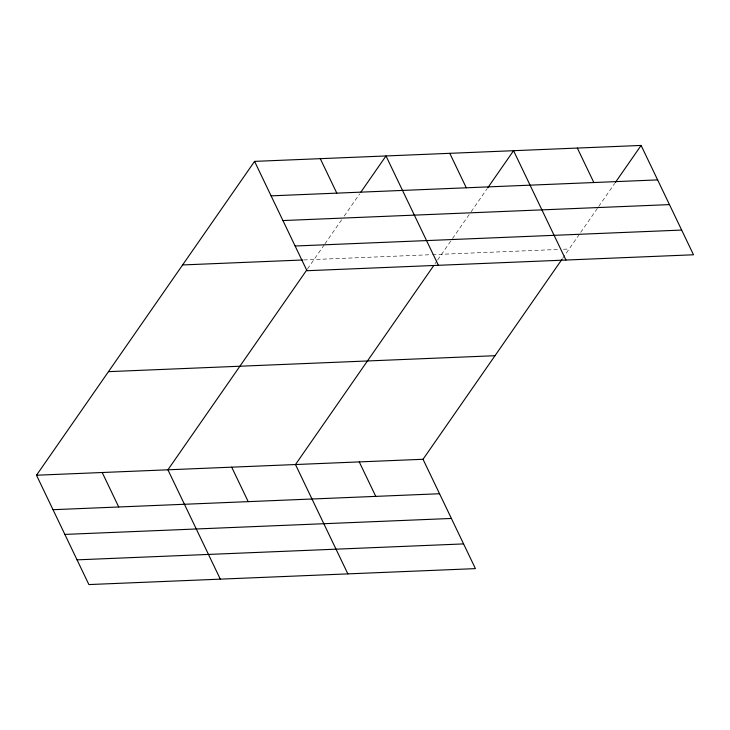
<?xml version="1.0" encoding="UTF-8"?>
<svg xmlns="http://www.w3.org/2000/svg" width="730" height="730" viewBox="0 0 730 730"><rect width="100%" height="100%" fill="white"/><g stroke="black" fill="none" stroke-linecap="round" stroke-linejoin="round"><path stroke-width="0.55" stroke-dasharray="3.65 2.74" d="M307.531 268.886L324.312 244.732M324.959 243.802L341.667 219.767M344.231 216.062L359.653 193.87M435.089 263.621L437.033 260.82M437.69 259.88L451.87 239.467M452.518 238.546L470.503 212.649M471.151 211.727L487.211 188.605M562.638 258.365L580.067 233.281M580.715 232.359L598.062 207.393M598.7 206.462L614.769 183.349M303.835 259.944L431.339 254.688M432.479 254.642L558.897 249.423M563.451 249.24L569.144 249.003"/><path stroke-width="1.09" d="M561.99 259.296L423.035 459.279L475.422 568.624L88.887 584.566L36.5 475.221L254.578 161.376L641.113 145.434L693.5 254.779L306.965 270.721L254.578 161.376M306.883 269.826L167.918 469.801L220.305 579.145M360.939 192.017L385.997 155.955L438.392 265.3M433.784 265.501L295.477 464.545L347.863 573.88M487.85 187.683L513.555 150.699L565.942 260.035M615.408 182.418L641.113 145.434M271.095 195.85L657.63 179.899M282.93 220.551L669.465 204.61M295.13 246.01L681.665 230.069M182.609 264.944L302.704 259.99M108.469 371.652L494.995 355.711M36.5 475.221L423.035 459.279M53.016 509.695L439.542 493.745M64.851 534.406L451.386 518.455M77.051 559.855L463.577 543.914M577.33 148.062L593.846 182.527M449.78 153.327L466.297 187.793M320.287 158.665L336.804 193.14M359.251 461.907L375.767 496.373M231.702 467.173L248.209 501.638M102.209 472.511L118.725 506.985"/></g></svg>
